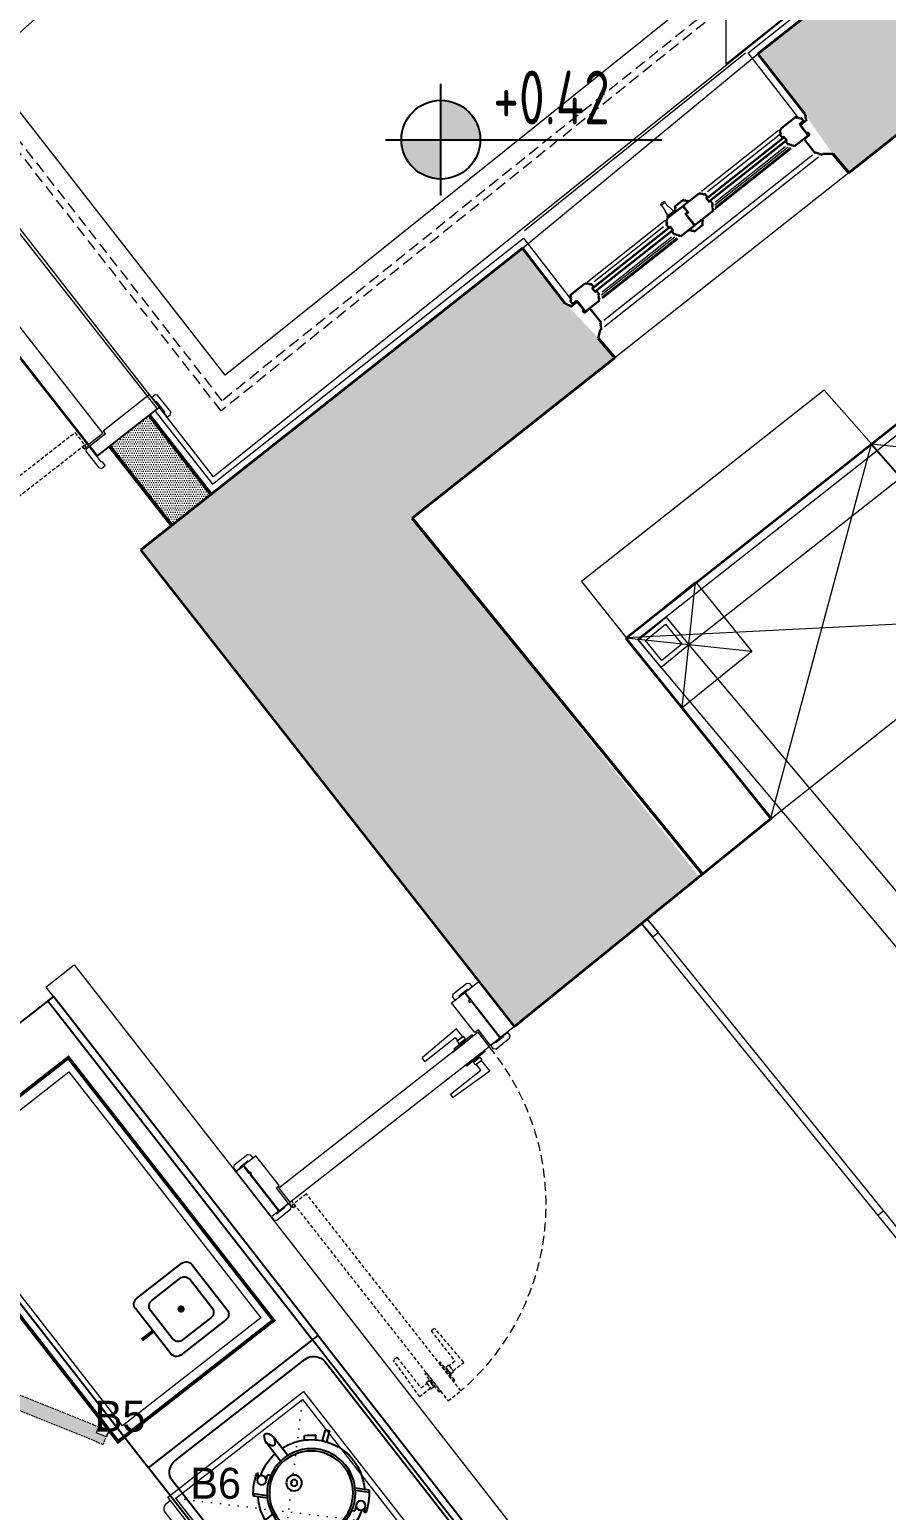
# Model space of a CAD drawing. Header units: millimetres. Extents: x 8884 to 18446, y 10737 to 16556.
# Drawn here: x 11541.7 to 11780.7, y 14152.3 to 14565.5 of the extents above; entities that cross this region are included whole.
import ezdxf

# ---------------------------------------------------------------- set-up
doc = ezdxf.new("R2010")
doc.units = ezdxf.units.MM
doc.set_wipeout_variables(frame=1)
for name, pattern in [('01-2BASEMENT$0$HIDDEN', [0.375, 0.25, -0.125]), ('ACAD_ISO07W100', [3, 0, -3]), ('DASHED', [0.75, 0.5, -0.25]), ('DUZ', [0]), ('HIDDEN', [0.375, 0.25, -0.125]), ('HIDDEN2', [4.7625, 3.175, -1.5875])]:
    doc.linetypes.add(name, pattern=pattern)
for name, color, linetype, lineweight in [('CEILING (3RDF)', 172, 'Continuous', 13), ('DOOR-INT (3RDF)', 157, 'Continuous', 15), ('GLASS (3RDF)', 140, 'Continuous', 9), ('LED LİGHTİNG', 40, 'HIDDEN2', 20), ('LW09 (3RDF)', 9, 'Continuous', 9), ('MARBLE (3RDF)', 67, 'Continuous', 13), ('METAL PROFILE (3RDF)', 251, 'Continuous', 18), ('ozgun_duvar', 251, 'DUZ', 9), ('PLASTER (3RDF)', 251, 'Continuous', 13), ('Sel_Tezgah', 7, 'Continuous', 9), ('STAINLESS (3RDF)', 109, 'Continuous', 15), ('t_grns_000', 221, 'Continuous', 0), ('Tezgah', 7, 'Continuous', 9), ('TRS-ACK-PNC-AHS', 57, 'Continuous', 30), ('TRS-DVR-EKLNN', 1, 'Continuous', 50), ('TRS-DVR-OZGN', 192, 'Continuous', 40), ('TRS-GRN-0.00', 221, 'Continuous', 0), ('TRS-GRN-0.09', 197, 'Continuous', 9), ('TRS-ZMN-KPL-SER', 251, 'Continuous', 9), ('WALL (3RDF)', 255, 'Continuous', 35), ('yeni_duvar', 35, 'DUZ', 9)]:
    doc.layers.add(name, color=color, linetype=linetype, lineweight=lineweight)
for name, color, linetype in [('S2000-002 Çizgi', 7, 'Continuous'), ('wipeout', 8, 'Continuous'), ('yazi_kot', 34, 'Continuous')]:
    doc.layers.add(name, color=color, linetype=linetype)
doc.styles.add('TAKSİM', font='GOTHIC.TTF', dxfattribs={"height": 20})
doc.styles.add('yazi_kck_100', font='isocpeur.ttf', dxfattribs={"width": 0.7, "height": 30})

# ---------------------------------------------------------------- blocks, each defined once
blk = doc.blocks.new('kol_gor')
at = {"layer": 't_grns_000', "ltscale": 10}
for points in [[(-1.3, 0.5), (-1.3, 0), (1.3, 0), (1.3, 0.2)], [(-1, 0), (-0.84, -1.22)], [(1, 0), (0.84, -1.22)], [(-0.84, -1.22), (-0.74, -1.22)], [(-0.65, -1.83), (-0.58, -2.75)], [(0.65, -1.83), (0.58, -2.75)], [(0.84, -1.22), (0.74, -1.22)]]:
    blk.add_lwpolyline(points, dxfattribs=at)
blk.add_lwpolyline([(-0.75, -2.96), (-0.75, -3.21, 0.192829), (0.75, -3.21), (0.75, -2.96)], format="xyb", dxfattribs=at)
for centre, radius, start, end in [((-0.54, -1.3), 0.209, 158.9747, 217.8796), ((-1.02, -2.56), 0.488, 304.1724, 336.8729), ((0, -13.55), 10.61, 85.9482, 94.0518), ((-0.51, -1.5), 0.209, 158.9747, 217.8796), ((-0.48, -1.7), 0.209, 158.9747, 217.8796), ((1.02, -2.56), 0.488, 203.1271, 235.8276), ((0.48, -1.7), 0.209, 322.1204, 21.0253), ((0.51, -1.5), 0.209, 322.1204, 21.0253), ((0.54, -1.3), 0.209, 322.1204, 21.0253)]:
    blk.add_arc(centre, radius, start, end, dxfattribs=at)
blk = doc.blocks.new('dograma')
at = {"layer": 'TRS-ACK-PNC-AHS', "ltscale": 10}
for points in [[(0.6, 5.54), (-2.9, 5.54), (-2.9, 0.54)], [(0.6, 5.54), (0.6, 7.04)]]:
    blk.add_lwpolyline(points, dxfattribs=at)
for points in [[(2.6, 1.04), (2.6, 6.04), (2.3, 6.04, 0.275683), (1.5, 6.74), (1.5, 7.04), (0.6, 7.04)], [(2.6, 1.04, -0.317494), (1.6, -0.16), (1.6, -0.46), (0.6, -0.46), (0.6, 0), (-0.6, 0), (-0.6, -0.46), (-1.6, -0.46), (-1.6, -0.16, -0.37423), (-2.1, 0.19, -0.37423), (-2.6, 0.54), (-2.9, 0.54)]]:
    blk.add_lwpolyline(points, format="xyb", dxfattribs=at)
blk = doc.blocks.new('dograma1')
at = {"layer": 'TRS-ACK-PNC-AHS', "ltscale": 10}
blk.add_lwpolyline([(2.6, -1.04, 0.317494), (1.6, 0.16), (1.6, 0.46), (0.6, 0.46), (0.6, 0), (-0.6, 0), (-0.6, 0.46), (-1.6, 0.46), (-1.6, 0.16, 0.37423), (-2.1, -0.19, 0.37423), (-2.6, -0.54), (-2.9, -0.54)], format="xyb", dxfattribs=at)
for points in [[(-2.9, -7.14), (-2.9, -0.54)], [(2.6, -1.04), (2.6, -6.34)], [(-2.9, -7.14), (0.58, -7.14), (0.58, -6.34), (2.6, -6.34)]]:
    blk.add_lwpolyline(points, dxfattribs=at)
blk = doc.blocks.new('dograma2')
at = {"layer": 'TRS-ACK-PNC-AHS', "ltscale": 10}
for points in [[(-2.9, 5.54), (0.68, 5.54), (0.68, 6.34), (2.6, 6.34)], [(-2.9, 5.54), (-2.9, 0.54)], [(2.6, 1.04), (2.6, 6.34)]]:
    blk.add_lwpolyline(points, dxfattribs=at)
blk.add_lwpolyline([(2.6, 1.04, -0.317494), (1.6, -0.16), (1.6, -0.46), (0.6, -0.46), (0.6, 0), (-0.6, 0), (-0.6, -0.46), (-1.6, -0.46), (-1.6, -0.16, -0.37423), (-2.1, 0.19, -0.37423), (-2.6, 0.54), (-2.9, 0.54)], format="xyb", dxfattribs=at)
blk = doc.blocks.new('bini')
at = {"layer": 'TRS-ACK-PNC-AHS', "ltscale": 10}
blk.add_lwpolyline([(-1.2, -2.3), (-0.9, -2.3), (-0.9, -2, 0.322381), (-0.3, -1.5), (0, -1.5), (0, 1.5), (-0.3, 1.5, 0.322381), (-0.9, 2), (-0.9, 2.3), (-1.2, 2.3)], format="xyb", dxfattribs=at)
blk = doc.blocks.new('kot_pln_100_1')
at = {"layer": 'yazi_kot'}
h = blk.add_hatch(color=256, dxfattribs=at)
h.paths.add_polyline_path([(2536.57, 63728.31), (2558.57, 63728.31, 0.414214), (2536.57, 63750.31)])
h.paths.add_polyline_path([(2536.57, 63728.31), (2514.57, 63728.31, 0.414214), (2536.57, 63706.31)])
for p, q in [((2536.57, 63697.15), (2536.57, 63759.48)), ((2505.6, 63728.31), (2659.95, 63728.31))]:
    blk.add_line(p, q, dxfattribs=at)
blk.add_circle((2536.57, 63728.31), 22, dxfattribs=at)
at = {"layer": 'yazi_kot', "style": 'yazi_kck_100', "width": 0.7}
for tag, p in [('±0.00', (2565.83, 63736.84)), ('KABAKOT', (2567.03, 63693.63))]:
    blk.add_attdef(tag, p, '', height=30, dxfattribs=at)
blk = doc.blocks.new('fghfdh')
at = {"layer": 'DOOR-INT (3RDF)'}
for p, q in [((17048.34, 1100.27, 0), (17044.39, 1097.2, 0)), ((17098.71, 1035.53, 0), (17048.34, 1100.27, 0)), ((17094.77, 1032.46, 0), (17098.71, 1035.53, 0)), ((17098.88, 1036.44, 0), (17098.34, 1036.01, 0)), ((17099.41, 1035.76, 0), (17098.86, 1035.34, 0))]:
    blk.add_line(p, q, dxfattribs=at)
at = {"layer": 'DOOR-INT (3RDF)', "lineweight": 0, "ltscale": 4}
for p, q in [((17055.95, 1093.62, 0), (17054.39, 1095.62, 0)), ((17055.95, 1093.62, 0), (17054.39, 1095.62, 0)), ((17054.56, 1095.39, 0), (17057.94, 1098.02, 0)), ((17054.56, 1095.39, 0), (17057.94, 1098.02, 0)), ((17057.94, 1098.02, 0), (17066.15, 1086.57, 0)), ((17057.94, 1098.02, 0), (17066.15, 1086.57, 0)), ((17057.94, 1098.02, 0), (17066.15, 1086.57, 0)), ((17057.94, 1098.02, 0), (17066.15, 1086.57, 0)), ((17047.59, 1089.96, 0), (17040.66, 1084.57, 0)), ((17047.59, 1089.96, 0), (17040.66, 1084.57, 0)), ((17048.97, 1088.18, 0), (17047.41, 1090.18, 0)), ((17048.97, 1088.18, 0), (17047.41, 1090.18, 0)), ((17040.66, 1084.57, 0), (17049.76, 1073.8, 0)), ((17040.66, 1084.57, 0), (17049.76, 1073.8, 0)), ((17065.04, 1085.7, 0), (17066.15, 1086.57, 0)), ((17065.04, 1085.7, 0), (17066.15, 1086.57, 0)), ((17050.87, 1074.66, 0), (17049.76, 1073.8, 0)), ((17050.87, 1074.66, 0), (17049.76, 1073.8, 0))]:
    blk.add_line(p, q, dxfattribs=at)
at = {"layer": 'DOOR-INT (3RDF)', "linetype": '01-2BASEMENT$0$HIDDEN', "lineweight": 0, "ltscale": 4}
for p, q in [((17152.56, 1091.71, 0), (17141.8, 1082.61, 0)), ((17152.56, 1091.71, 0), (17141.8, 1082.62, 0)), ((17155.19, 1088.33, 0), (17152.56, 1091.71, 0)), ((17155.19, 1088.33, 0), (17152.56, 1091.71, 0)), ((17153.42, 1086.95, 0), (17155.42, 1088.51, 0)), ((17153.42, 1086.95, 0), (17155.42, 1088.51, 0)), ((17142.66, 1081.5, 0), (17141.8, 1082.62, 0)), ((17142.66, 1081.5, 0), (17141.8, 1082.61, 0)), ((17158.54, 1080.37, 0), (17160.54, 1081.93, 0)), ((17158.54, 1080.37, 0), (17160.54, 1081.93, 0)), ((17160.31, 1081.76, 0), (17162.94, 1078.38, 0)), ((17160.31, 1081.76, 0), (17162.94, 1078.38, 0)), ((17162.94, 1078.38, 0), (17151.49, 1070.17, 0)), ((17162.94, 1078.38, 0), (17151.49, 1070.17, 0)), ((17162.94, 1078.38, 0), (17151.49, 1070.17, 0)), ((17162.94, 1078.38, 0), (17151.49, 1070.17, 0)), ((17150.62, 1071.28, 0), (17151.49, 1070.17, 0)), ((17150.62, 1071.28, 0), (17151.49, 1070.17, 0))]:
    blk.add_line(p, q, dxfattribs=at)
at = {"layer": 'DOOR-INT (3RDF)', "ltscale": 0.01}
blk.add_line((17094.68, 1031.76, 0), (17094.37, 1032.15, 0), dxfattribs=at)
at = {"layer": 'DOOR-INT (3RDF)', "extrusion": (-7.08835e-09, -5.53364e-09, 1), "elevation": 0}
for points in [[(17028.41, 1089.86), (17031.18, 1086.31), (17044.32, 1096.47), (17043.7, 1097.26), (17048.04, 1100.64), (17045.89, 1103.4)], [(17044.68, 1106.89), (17045.38, 1106.8), (17049.07, 1102.07), (17048.98, 1101.37), (17048.04, 1100.64), (17047.12, 1101.82), (17047.23, 1102.09), (17044.95, 1105.02), (17044.66, 1104.98), (17043.74, 1106.16)], [(17048.34, 1100.27), (17044.39, 1097.2), (17094.77, 1032.46), (17098.71, 1035.53)], [(17025.33, 1091.97), (17025.24, 1091.27), (17028.89, 1086.5), (17029.59, 1086.41), (17030.53, 1087.14), (17029.61, 1088.33), (17029.33, 1088.29), (17027.07, 1091.24), (17027.18, 1091.5), (17026.27, 1092.69)], [(17083.8, 1018.92), (17081.03, 1022.47), (17094.07, 1032.55), (17094.68, 1031.76), (17099.02, 1035.14), (17101.17, 1032.37)], [(17104.26, 1030.34), (17104.35, 1031.05), (17100.66, 1035.78), (17099.96, 1035.87), (17099.02, 1035.14), (17099.94, 1033.95), (17100.23, 1033.99), (17102.51, 1031.06), (17102.4, 1030.8), (17103.32, 1029.61)], [(17084.99, 1015.42), (17084.29, 1015.51), (17080.63, 1020.26), (17080.72, 1020.97), (17081.66, 1021.69), (17082.58, 1020.5), (17082.47, 1020.24), (17084.73, 1017.29), (17085.02, 1017.33), (17085.93, 1016.14)]]:
    blk.add_lwpolyline(points, close=True, dxfattribs=at)
at = {"layer": 'DOOR-INT (3RDF)', "lineweight": 0, "ltscale": 4, "extrusion": (-7.08835e-09, -5.53364e-09, 1), "elevation": 0}
for points in [[(17051.41, 1096.33), (17051.81, 1096.64), (17056.31, 1090.86), (17055.91, 1090.55)], [(17051.41, 1096.33), (17051.81, 1096.64), (17056.31, 1090.86), (17055.91, 1090.55)], [(17047.45, 1093.25), (17047.05, 1092.94), (17051.55, 1087.16), (17051.95, 1087.47)], [(17047.45, 1093.25), (17047.05, 1092.94), (17051.55, 1087.16), (17051.95, 1087.47)], [(17053.45, 1094.53), (17053.67, 1094.7), (17054.89, 1093.15), (17054.66, 1092.97)], [(17053.45, 1094.53), (17053.67, 1094.7), (17054.89, 1093.15), (17054.66, 1092.97)], [(17048.7, 1090.83), (17048.48, 1090.65), (17049.69, 1089.1), (17049.91, 1089.27)], [(17048.7, 1090.83), (17048.48, 1090.65), (17049.69, 1089.1), (17049.91, 1089.27)]]:
    blk.add_lwpolyline(points, close=True, dxfattribs=at)
for points in [[(17055.95, 1093.62), (17055.06, 1092.92), (17053.5, 1094.92), (17054.39, 1095.62)], [(17055.95, 1093.62), (17055.06, 1092.92), (17053.5, 1094.92), (17054.39, 1095.62)], [(17065.04, 1085.7), (17057.6, 1095.26), (17055.77, 1093.84), (17054.56, 1095.39)], [(17065.04, 1085.7), (17057.6, 1095.26), (17055.77, 1093.84), (17054.56, 1095.39)], [(17050.87, 1074.66), (17043.43, 1084.22), (17048.8, 1088.41), (17047.59, 1089.96)], [(17050.87, 1074.66), (17043.43, 1084.22), (17048.8, 1088.41), (17047.59, 1089.96)], [(17048.97, 1088.18), (17049.86, 1088.88), (17048.3, 1090.88), (17047.41, 1090.18)], [(17048.97, 1088.18), (17049.86, 1088.88), (17048.3, 1090.88), (17047.41, 1090.18)]]:
    blk.add_lwpolyline(points, dxfattribs=at)
at = {"layer": 'DOOR-INT (3RDF)', "linetype": '01-2BASEMENT$0$HIDDEN', "lineweight": 0, "ltscale": 4, "extrusion": (-7.08835e-09, -5.53364e-09, 1), "elevation": 0}
for points in [[(17099.16, 1036.57), (17164.25, 1087.26), (17161.49, 1090.81), (17096.39, 1040.12)], [(17099.16, 1036.57), (17164.25, 1087.26), (17161.49, 1090.81), (17096.39, 1040.12)], [(17158.48, 1088.47), (17158.17, 1088.87), (17152.39, 1084.37), (17152.7, 1083.97)], [(17158.48, 1088.47), (17158.17, 1088.87), (17152.39, 1084.37), (17152.7, 1083.97)], [(17156.06, 1087.22), (17155.89, 1087.45), (17154.33, 1086.23), (17154.5, 1086.01)], [(17156.06, 1087.22), (17155.89, 1087.44), (17154.33, 1086.23), (17154.5, 1086.01)], [(17161.25, 1084.91), (17161.56, 1084.51), (17155.78, 1080.01), (17155.47, 1080.41)], [(17161.25, 1084.91), (17161.56, 1084.51), (17155.78, 1080.01), (17155.47, 1080.41)], [(17159.45, 1082.87), (17159.62, 1082.65), (17158.07, 1081.44), (17157.89, 1081.66)], [(17159.45, 1082.87), (17159.62, 1082.65), (17158.07, 1081.44), (17157.89, 1081.66)]]:
    blk.add_lwpolyline(points, close=True, dxfattribs=at)
for points in [[(17142.66, 1081.5), (17152.22, 1088.95), (17153.64, 1087.12), (17155.19, 1088.33)], [(17142.66, 1081.5), (17152.22, 1088.94), (17153.64, 1087.12), (17155.19, 1088.33)], [(17153.42, 1086.95), (17154.11, 1086.06), (17156.11, 1087.62), (17155.42, 1088.51)], [(17153.42, 1086.95), (17154.11, 1086.06), (17156.11, 1087.62), (17155.42, 1088.51)], [(17158.54, 1080.37), (17157.84, 1081.26), (17159.84, 1082.82), (17160.54, 1081.93)], [(17158.54, 1080.37), (17157.84, 1081.26), (17159.84, 1082.82), (17160.54, 1081.93)], [(17150.62, 1071.28), (17160.18, 1078.72), (17158.76, 1080.55), (17160.31, 1081.76)], [(17150.62, 1071.28), (17160.18, 1078.72), (17158.76, 1080.55), (17160.31, 1081.76)]]:
    blk.add_lwpolyline(points, dxfattribs=at)
at = {"layer": 'DOOR-INT (3RDF)'}
for radius in [0.47, 0.38]:
    blk.add_circle((17099.68, 1036.51, 0), radius, dxfattribs=at)
at = {"layer": 'DOOR-INT (3RDF)', "linetype": 'HIDDEN', "ltscale": 10}
blk.add_arc((17097.16, 1002.88, 0), 108.94, 53.809, 116.6261, dxfattribs=at)
blk = doc.blocks.new('DFGFDH')
for p, q in [((17368.98, 1034.97, 0), (17372.99, 1037.95, 0)), ((17372.99, 1037.95, 0), (17373.69, 1037.85, 0)), ((17373.2, 1036, 0), (17374.4, 1036.9, 0)), ((17373.69, 1037.85, 0), (17374.4, 1036.9, 0)), ((17374.4, 1036.9, 0), (17374, 1036.6, 0)), ((17374.4, 1036.9, 0), (17374.4, 1036.9, 0)), ((17368.98, 1034.97, 0), (17368.88, 1034.27, 0)), ((17369.59, 1033.31, 0), (17368.88, 1034.27, 0)), ((17369.59, 1033.31, 0), (17370.79, 1034.21, 0)), ((17370.76, 1034.5, 0), (17372.93, 1036.12, 0)), ((17370.79, 1034.21, 0), (17370.76, 1034.5, 0)), ((17373.2, 1036, 0), (17372.93, 1036.12, 0)), ((17319.42, 982.23, 0), (17375.74, 1024.2, 0)), ((17375.74, 1024.2, 0), (17378.72, 1020.19, 0)), ((17382.73, 1023.17), (17383.94, 1024.07)), ((17382.73, 1023.17), (17383.94, 1024.07)), ((17383.94, 1024.07), (17383.53, 1023.77)), ((17383.94, 1024.07), (17383.94, 1024.07)), ((17384.65, 1023.12), (17383.94, 1024.07)), ((17378.72, 1020.19, 0), (17322.4, 978.22, 0)), ((17379.33, 1019.78, 0), (17378.92, 1020.33, 0)), ((17379.12, 1020.49), (17380.33, 1021.38)), ((17379.12, 1020.49), (17379.83, 1019.53)), ((17380.33, 1021.38), (17380.59, 1021.27)), ((17380.53, 1019.43), (17384.54, 1022.42)), ((17380.59, 1021.27), (17382.77, 1022.89)), ((17382.73, 1023.17), (17382.77, 1022.89)), ((17384.54, 1022.42), (17384.65, 1023.12)), ((17378.64, 1019.27, 0), (17378.23, 1019.82, 0)), ((17380.53, 1019.43), (17379.83, 1019.53)), ((17311.04, 991.8, 0), (17307.03, 988.81, 0)), ((17311.04, 991.8, 0), (17311.74, 991.69, 0)), ((17312.45, 990.74, 0), (17311.74, 991.69, 0)), ((17307.03, 988.81, 0), (17306.93, 988.11, 0)), ((17306.93, 988.11, 0), (17307.64, 987.16, 0)), ((17308.84, 988.05, 0), (17307.64, 987.16, 0)), ((17307.64, 987.16, 0), (17308.04, 987.45, 0)), ((17307.64, 987.16, 0), (17307.64, 987.16, 0)), ((17310.99, 989.96, 0), (17308.81, 988.34, 0)), ((17308.84, 988.05, 0), (17308.81, 988.34, 0)), ((17311.25, 989.84, 0), (17310.99, 989.96, 0)), ((17312.45, 990.74, 0), (17311.25, 989.84, 0)), ((17322.4, 978.22, 0), (17319.42, 982.23, 0)), ((17318.39, 975.24, 0), (17317.19, 974.34, 0)), ((17317.19, 974.34, 0), (17317.59, 974.64, 0)), ((17318.39, 975.24, 0), (17318.66, 975.12, 0)), ((17322.61, 976.27, 0), (17318.6, 973.28, 0)), ((17320.83, 976.74, 0), (17318.66, 975.12, 0)), ((17322, 977.92, 0), (17320.8, 977.03, 0)), ((17320.8, 977.03, 0), (17320.83, 976.74, 0)), ((17322, 977.92, 0), (17322.71, 976.97, 0)), ((17322.61, 976.27, 0), (17322.71, 976.97, 0)), ((17317.19, 974.34, 0), (17317.19, 974.34, 0)), ((17317.9, 973.39, 0), (17317.19, 974.34, 0)), ((17318.6, 973.28, 0), (17317.9, 973.39, 0))]:
    blk.add_line(p, q)
at = {"ltscale": 0.01}
blk.add_line((17375.84, 1024.9, 0), (17375.44, 1024.6, 0), dxfattribs=at)
at = {"color": 252}
for p, q in [((17320.04, 988.31, 0), (17330.36, 995.37, 0)), ((17331.1, 994.37, 0), (17330.36, 995.37, 0)), ((17331.1, 994.37, 0), (17322.48, 987.95, 0)), ((17321.71, 986.06, 0), (17320.04, 988.31, 0)), ((17320.55, 983.64, 0), (17325.76, 987.52, 0)), ((17326.67, 987.64, 0), (17321.46, 983.75, 0)), ((17323.31, 987.26, 0), (17321.51, 985.91, 0)), ((17323.11, 987.11, 0), (17321.71, 986.06, 0)), ((17322.48, 987.95, 0), (17323.11, 987.11, 0)), ((17325.76, 987.52, 0), (17326.03, 987.16, 0)), ((17320.82, 983.28, 0), (17320.55, 983.64, 0)), ((17329.02, 983.15, 0), (17323.81, 979.27, 0)), ((17329, 976.28, 0), (17338.72, 984.15, 0)), ((17329.29, 982.79, 0), (17329.02, 983.15, 0)), ((17337.98, 985.15, 0), (17329.35, 978.73, 0)), ((17338.72, 984.15, 0), (17337.98, 985.15, 0)), ((17323.81, 979.27, 0), (17324.08, 978.91, 0)), ((17324.08, 978.91, 0), (17329.29, 982.79, 0)), ((17328.33, 980.52, 0), (17326.53, 979.18, 0)), ((17328.13, 980.37, 0), (17326.73, 979.32, 0)), ((17326.73, 979.32, 0), (17329, 976.28, 0)), ((17329.35, 978.73, 0), (17328.13, 980.37, 0))]:
    blk.add_line(p, q, dxfattribs=at)
at = {"color": 252, "linetype": '01-2BASEMENT$0$HIDDEN', "lineweight": 0, "ltscale": 4}
for p, q in [((17412.45, 980.18, 0), (17413.45, 980.93, 0)), ((17412.45, 980.18, 0), (17413.45, 980.93, 0)), ((17421.32, 971.2, 0), (17413.45, 980.93, 0)), ((17421.32, 971.2, 0), (17413.45, 980.93, 0)), ((17421.32, 971.2, 0), (17413.45, 980.93, 0)), ((17421.32, 971.2, 0), (17413.45, 980.93, 0)), ((17402.83, 973.01, 0), (17401.83, 972.26, 0)), ((17402.83, 973.01, 0), (17401.83, 972.26, 0)), ((17408.89, 961.94, 0), (17401.83, 972.26, 0)), ((17408.89, 961.94, 0), (17401.83, 972.26, 0)), ((17417.08, 970.53, 0), (17418.43, 968.73, 0)), ((17417.08, 970.53, 0), (17418.43, 968.73, 0)), ((17418.28, 968.93, 0), (17421.32, 971.2, 0)), ((17418.28, 968.93, 0), (17421.32, 971.2, 0)), ((17411.94, 964.21, 0), (17408.89, 961.94, 0)), ((17411.94, 964.21, 0), (17408.89, 961.94, 0)), ((17410.75, 965.81, 0), (17412.09, 964.01, 0)), ((17410.75, 965.81, 0), (17412.09, 964.01, 0))]:
    blk.add_line(p, q, dxfattribs=at)
at = {"elevation": 0}
for points in [[(17368.79, 1032.72), (17368.79, 1032.72), (17372.4, 1035.4), (17373.89, 1033.4), (17373.49, 1033.1), (17373.79, 1032.7), (17374.19, 1033), (17381.93, 1022.58), (17379.12, 1020.49), (17375.84, 1024.9), (17375.04, 1024.3), (17368.79, 1032.72)], [(17380.33, 1021.38), (17379.12, 1020.49)], [(17313.44, 991.48), (17309.83, 988.79), (17311.33, 986.78), (17311.73, 987.08), (17312.03, 986.68), (17311.63, 986.38), (17319.38, 975.97), (17322, 977.92), (17318.72, 982.34), (17319.7, 983.07), (17313.44, 991.48)], [(17320.8, 977.03), (17322, 977.92)]]:
    blk.add_lwpolyline(points, dxfattribs=at)
at = {"color": 252, "linetype": '01-2BASEMENT$0$HIDDEN', "lineweight": 0, "ltscale": 4, "elevation": 0}
for points in [[(17378.87, 1019.07), (17420.35, 963.3), (17416.74, 960.61), (17375.27, 1016.38)], [(17378.87, 1019.07), (17420.35, 963.3), (17416.74, 960.61), (17375.27, 1016.38)], [(17418.33, 966.01), (17418.69, 966.28), (17414.81, 971.49), (17414.45, 971.22)], [(17418.33, 966.01), (17418.69, 966.28), (17414.81, 971.49), (17414.45, 971.22)], [(17414.72, 963.32), (17414.36, 963.05), (17410.48, 968.27), (17410.84, 968.53)], [(17414.72, 963.32), (17414.36, 963.05), (17410.48, 968.26), (17410.84, 968.53)], [(17417.27, 968.18), (17417.47, 968.33), (17416.43, 969.74), (17416.23, 969.59)], [(17417.27, 968.18), (17417.47, 968.33), (17416.43, 969.74), (17416.23, 969.59)], [(17412.94, 964.96), (17412.74, 964.81), (17411.7, 966.21), (17411.9, 966.36)], [(17412.94, 964.96), (17412.74, 964.81), (17411.7, 966.21), (17411.9, 966.36)]]:
    blk.add_lwpolyline(points, close=True, dxfattribs=at)
at = {"color": 252, "elevation": 0}
for points in [[(17323.31, 987.26), (17323.91, 986.45), (17322.11, 985.11), (17321.51, 985.91)], [(17328.33, 980.52), (17327.73, 981.32), (17325.93, 979.98), (17326.53, 979.18)]]:
    blk.add_lwpolyline(points, dxfattribs=at)
for points in [[(17322.45, 985.06), (17322.31, 985.26), (17323.71, 986.3), (17323.86, 986.1)], [(17325.98, 980.33), (17326.13, 980.13), (17327.53, 981.17), (17327.38, 981.37)]]:
    blk.add_lwpolyline(points, close=True, dxfattribs=at)
at = {"color": 252, "linetype": '01-2BASEMENT$0$HIDDEN', "lineweight": 0, "ltscale": 4, "elevation": 0}
for points in [[(17412.45, 980.18), (17418.87, 971.56), (17417.23, 970.33), (17418.28, 968.93)], [(17412.45, 980.18), (17418.87, 971.56), (17417.23, 970.33), (17418.28, 968.93)], [(17402.83, 973.01), (17409.25, 964.39), (17410.9, 965.61), (17411.94, 964.21)], [(17402.83, 973.01), (17409.25, 964.39), (17410.9, 965.61), (17411.94, 964.21)], [(17417.08, 970.53), (17416.28, 969.94), (17417.62, 968.13), (17418.43, 968.73)], [(17417.08, 970.53), (17416.28, 969.94), (17417.62, 968.13), (17418.43, 968.73)], [(17410.75, 965.81), (17411.55, 966.41), (17412.89, 964.61), (17412.09, 964.01)], [(17410.75, 965.81), (17411.55, 966.41), (17412.89, 964.61), (17412.09, 964.01)]]:
    blk.add_lwpolyline(points, dxfattribs=at)
for radius in [0.47, 0.38]:
    blk.add_circle((17379.39, 1018.99, 0), radius)
at = {"color": 252, "linetype": 'HIDDEN', "ltscale": 10}
blk.add_arc((17378.69, 1017.79, 0), 68.69, 215.1035, 303.6446, dxfattribs=at)
blk = doc.blocks.new('Şişe soğutucu')
at = {"layer": 'Sel_Tezgah'}
h = blk.add_hatch(color=5, dxfattribs=at)
h.dxf.hatch_style = 1
h.set_gradient(color1=(0, 0, 255), one_color=1, tint=1, name='HEMISPHERICAL')
h.paths.add_polyline_path([(6.47, -1.71), (5.6, -3.23), (3.06, -1.77), (1.94, -3.72), (40.91, -26.22), (42.91, -22.75)])
h = blk.add_hatch(color=5, dxfattribs=at)
h.dxf.hatch_style = 1
h.set_gradient(color1=(0, 0, 255), one_color=1, tint=1, name='CURVED')
h.paths.add_polyline_path([(90.43, -3.72), (88.43, -0.25), (49.46, -22.75), (51.46, -26.22)])
at = {"layer": 'Sel_Tezgah', "linetype": 'DASHED'}
for p, q in [((43.42, -28.16), (41.69, -27.16)), ((43.48, -28.05), (41.75, -27.05)), ((43.55, -27.94), (41.82, -26.94)), ((43.61, -27.82), (41.88, -26.82)), ((48.76, -27.82), (50.49, -26.82)), ((48.82, -27.94), (50.55, -26.94)), ((48.89, -28.05), (50.62, -27.05)), ((48.95, -28.16), (50.68, -27.16))]:
    blk.add_line(p, q, dxfattribs=at)
at = {"layer": 'Sel_Tezgah', "linetype": 'DASHED', "lineweight": 9, "const_width": 1}
blk.add_lwpolyline([(93, 0), (0, 0), (0, 55), (93, 55)], close=True, dxfattribs=at)
at = {"layer": 'Sel_Tezgah', "color": 5}
blk.add_lwpolyline([(2.75, 52.68), (2.75, 3.68), (89.75, 3.68), (89.75, 52.68)], close=True, dxfattribs=at)
at = {"layer": 'Sel_Tezgah'}
blk.add_lwpolyline([(6.6, -1.5), (4, 0), (3, -1.73), (5.6, -3.23)], close=True, dxfattribs=at)
at = {"layer": 'Sel_Tezgah', "linetype": 'DASHED'}
for points in [[(40.91, -26.22), (1.94, -3.72), (3.94, -0.25), (42.91, -22.75)], [(51.46, -26.22), (90.43, -3.72), (88.43, -0.25), (49.46, -22.75)], [(40.91, -26.22), (43.51, -27.72), (45.01, -25.12), (42.41, -23.62)], [(51.46, -26.22), (48.86, -27.72), (47.36, -25.12), (49.96, -23.62)], [(43.16, -28.61), (41.43, -27.61), (41.94, -26.72), (43.68, -27.72)], [(49.21, -28.61), (50.94, -27.61), (50.43, -26.72), (48.69, -27.72)]]:
    blk.add_lwpolyline(points, close=True, dxfattribs=at)
blk = doc.blocks.new('Set-Aaltı-Bul-Mak')
at = {"layer": 'Tezgah', "linetype": 'ACAD_ISO07W100'}
for p, q in [((2, 58), (58, 2)), ((2, 2), (58, 58))]:
    blk.add_line(p, q, dxfattribs=at)
at = {"layer": 'Tezgah'}
for points in [[(0, 58.44), (-1.39, 58.44, 0.414214), (-1.99, 57.84), (-1.99, 56.12, 0.414214), (-1.39, 55.52), (0, 55.52)], [(0, 54.77), (-1.39, 54.77, 0.414214), (-1.99, 54.17), (-1.99, 52.45, 0.414214), (-1.39, 51.85), (0, 51.85)], [(0, 1.45), (-2, 1.45, -0.414214), (-4, 3.45), (-4, 49.45, -0.414214), (-2, 51.45), (0, 51.45)], [(-4, 18.23), (-4.59, 18.23, -0.414214), (-6.59, 20.23), (-6.59, 32.67, -0.414214), (-4.59, 34.67), (-4, 34.67)]]:
    blk.add_lwpolyline(points, format="xyb", close=True, dxfattribs=at)
for points in [[(0, 0), (60, 0), (60, 60), (0, 60)], [(2, 2), (58, 2), (58, 58), (2, 58)], [(-4, 17.23), (-7.59, 17.23), (-7.59, 35.67), (-4, 35.67)]]:
    blk.add_lwpolyline(points, close=True, dxfattribs=at)
blk = doc.blocks.new('Buzmakinası')
at = {"layer": 'Sel_Tezgah', "xscale": 0.8, "yscale": 0.8}
blk.add_blockref('Set-Aaltı-Bul-Mak', (-48, 0), dxfattribs=at)
blk = doc.blocks.new('A$C0D0247C1')
at = {"layer": 'S2000-002 Çizgi'}
for points in [[(2, 0), (18, 0, 0.414214), (20, 2), (20, 18, 0.414214), (18, 20), (2, 20, 0.414214), (0, 18), (0, 2, 0.414214)], [(5, 3), (15, 3, 0.414214), (17, 5), (17, 15, 0.414214), (15, 17), (5, 17, 0.414214), (3, 15), (3, 5, 0.414214)]]:
    blk.add_lwpolyline(points, format="xyb", close=True, dxfattribs=at)
at = {"layer": 'S2000-002 Çizgi', "const_width": 1}
blk.add_lwpolyline([(9.53, 10.08, 1), (10.53, 10.08, 1)], format="xyb", close=True, dxfattribs=at)
blk.add_lwpolyline([(20, 10), (23.95, 10)], dxfattribs=at)
blk = doc.blocks.new('A$C2B7B2AEF')
at = {"layer": 'S2000-002 Çizgi'}
for p, q in [((7.9, 31.47), (5.08, 34.17)), ((8.46, 31.82), (5.61, 34.55)), ((23.37, 33.48), (25.12, 35.78)), ((24.38, 32.7), (26.14, 35)), ((26.08, 35.45), (25.57, 35.84)), ((1.55, 29.58), (1.18, 29.93)), ((2.47, 30.71), (1.55, 29.58)), ((4.41, 29.07), (3.39, 27.82)), ((25.71, 31.44), (26.74, 32.22)), ((27.63, 28.89), (28.66, 29.66)), ((4.03, 27.2), (3.39, 27.82)), ((27.09, 22.56), (33.71, 22.56)), ((27.09, 20), (33.71, 20)), ((25.27, 13.5), (26.29, 14.75)), ((25.64, 15.37), (26.29, 14.75)), ((27.21, 11.86), (28.13, 12.99)), ((28.13, 12.99), (28.49, 12.64)), ((12.92, 9.11), (12.92, 1.28)), ((16.76, 9.11), (16.76, 1.28)), ((21.22, 10.74), (24.06, 8.02)), ((21.77, 11.1), (24.59, 8.4)), ((14.2, 0), (15.48, 0))]:
    blk.add_line(p, q, dxfattribs=at)
for centre, radius in [((14.84, 21.28), 12.32), ((3.55, 30.01), 1.28), ((14.84, 21.28), 11.68), ((19.97, 19.22), 2.18), ((19.97, 19.22), 0.896), ((26.13, 12.56), 1.28)]:
    blk.add_circle(centre, radius, dxfattribs=at)
for centre, radius, start, end in [((14.84, 21.28), 16.16, 124.8183, 147.6606), ((14.84, 21.28), 14.88, 4.9348, 123.8208), ((25.38, 35.58), 0.32, 52.57, 142.57), ((25.89, 35.19), 0.32, 322.57, 52.57), ((14.84, 21.28), 14.88, 146.7276, 262.5863), ((14.84, 21.28), 16.16, 31.2104, 42.5747), ((32.34, 21.28), 0.64, 129.4184, 230.5816), ((34.23, 18.98), 3.62, 98.2247, 129.4184), ((34.23, 23.58), 3.62, 230.5816, 261.7753), ((33.19, 18.98), 3.62, 50.5816, 81.7753), ((33.19, 23.58), 3.62, 278.2247, 309.4184), ((35.08, 21.28), 0.64, 309.4184, 50.5816), ((14.84, 21.28), 14.88, 326.7276, 355.0652), ((14.84, 21.28), 16.16, 304.8183, 327.6606), ((14.84, 21.28), 14.88, 277.4137, 303.8208), ((14.2, 1.28), 1.28, 180, 270), ((15.48, 1.28), 1.28, 270, 0)]:
    blk.add_arc(centre, radius, start, end, dxfattribs=at)
blk = doc.blocks.new('A$C448C0BDD')
at = {"layer": 'S2000-002 Çizgi'}
for p, q in [((105.52, 42.76), (97.71, 43.87)), ((106.75, 38.95), (100.66, 33.94)), ((110.66, 37.29), (110.66, 29.4))]:
    blk.add_line(p, q, dxfattribs=at)
for points in [[(190, 0), (0, 0), (0, 60), (190, 60)], [(190, 58), (0, 58), (0, 60), (190, 60)]]:
    blk.add_lwpolyline(points, close=True, dxfattribs=at)
for points in [[(183, 3), (7, 3, -0.414214), (3, 7), (3, 53, -0.414214), (7, 57), (183, 57, -0.414214), (187, 53), (187, 7, -0.414214)], [(113.18, 10), (81.18, 10, -0.414214), (77.18, 14), (77.18, 46, -0.414214), (81.18, 50), (113.18, 50, -0.414214), (117.18, 46), (117.18, 14, -0.414214)]]:
    blk.add_lwpolyline(points, format="xyb", close=True, dxfattribs=at)
blk.add_circle((110.47, 42.26), 3.19, dxfattribs=at)

msp = doc.modelspace()

# ---------------------------------------------------------------- hatches: boundary and pattern name
at = {"layer": 'ozgun_duvar'}
h = msp.add_hatch(dxfattribs=at)
h.set_pattern_fill('DOTS', color=256, scale=0.4, style=0)
h.set_pattern_definition([(0, (19999.1183, 8091.67544), (0.3175, 0.635), [0, -0.635])])
h.paths.add_polyline_path([(11679.16, 14504.52), (11691.04, 14489.2), (11700.34, 14479.45), (11704.96, 14473.92), (11648.45, 14429.2), (11728.54, 14329.1), (11677.19, 14287.47), (11572.75, 14420.31)])
at = {"layer": 'yeni_duvar'}
h = msp.add_hatch(dxfattribs=at)
h.set_pattern_fill('DOTS', color=256, scale=0.4, style=0)
h.set_pattern_definition([(0, (-8194.755, 2485.2215), (0.3175, 0.635), [0, -0.635])])
h.paths.add_polyline_path([(11575.13, 14457.83), (11564.08, 14449.22), (11581.33, 14427.2), (11592.36, 14435.82)])

# ---------------------------------------------------------------- linework, layer by layer
for points in [[(11501.05, 14258.78), (11574.87, 14164.17), (11622.17, 14201.08), (11548.35, 14295.69)], [(11546.78, 14294.46), (11620.6, 14199.85), (11622.17, 14201.08), (11548.35, 14295.69)]]:
    msp.add_lwpolyline(points, close=True)
at = {"layer": 'CEILING (3RDF)'}
msp.add_lwpolyline([(11505.21, 14517.45), (11521.77, 14530.34), (11577.31, 14459.67), (11560.41, 14446.46), (11504.85, 14517.18)], dxfattribs=at)
at = {"layer": 'GLASS (3RDF)'}
msp.add_line((11779.92, 14235.83), (11778.37, 14234.57), dxfattribs=at)
for points in [[(11712.41, 14316.02), (11850.62, 14145.34)], [(11712.47, 14315.98), (11715.6, 14312.36), (11717.11, 14313.67), (11713.96, 14317.28)], [(11713.96, 14317.28), (11852.18, 14146.6)]]:
    msp.add_lwpolyline(points, dxfattribs=at)
at = {"layer": 'LW09 (3RDF)', "color": 137}
for p, q in [((11748.4, 14345.19), (11776.6, 14449.93)), ((11819.3, 14445.48), (11776.46, 14449.81)), ((11819.06, 14401.38), (11708.18, 14395.79))]:
    msp.add_line(p, q, dxfattribs=at)
at = {"layer": 'LW09 (3RDF)', "color": 145}
for p, q in [((11723.72, 14376.27), (11727.51, 14411.42)), ((11743.19, 14391.95), (11708.04, 14395.74))]:
    msp.add_line(p, q, dxfattribs=at)
at = {"layer": 'LW09 (3RDF)', "color": 137}
for points in [[(11776.6, 14449.93), (11800.13, 14468.55), (11819.3, 14445.48), (11797.31, 14426.25), (11776.46, 14449.81)], [(11748.6, 14345.38), (11819.06, 14401.38), (11776.6, 14449.93), (11763.35, 14464.91), (11695.68, 14411.52), (11748.4, 14345.19)]]:
    msp.add_lwpolyline(points, dxfattribs=at)
at = {"layer": 'LW09 (3RDF)', "color": 145}
msp.add_lwpolyline([(11708.04, 14395.74), (11727.51, 14411.42), (11743.19, 14391.95), (11723.72, 14376.27)], close=True, dxfattribs=at)
at = {"layer": 'METAL PROFILE (3RDF)'}
for points in [[(11843.76, 14499.68), (11711.32, 14395.31), (11969.36, 14088.35), (12160.39, 14237.39)], [(11849.95, 14491.82), (11725.62, 14393.84), (11970.81, 14102.17), (12154.24, 14245.27)]]:
    msp.add_lwpolyline(points, dxfattribs=at)
for points in [[(11711.54, 14395.19), (11719.25, 14401.56), (11725.62, 14393.84), (11717.9, 14387.48)], [(11713.49, 14395.01), (11719.06, 14399.6), (11723.66, 14394.03), (11718.09, 14389.43)]]:
    msp.add_lwpolyline(points, close=True, dxfattribs=at)
at = {"layer": 'PLASTER (3RDF)'}
msp.add_lwpolyline([(11576.71, 14459.06), (11592.69, 14438.64), (11679.48, 14507.37), (11692.62, 14490.43)], dxfattribs=at)
at = {"layer": 'STAINLESS (3RDF)'}
msp.add_lwpolyline([(11717.04, 14313.62), (11715.53, 14315.48)], dxfattribs=at)
at = {"layer": 'Tezgah'}
for p, q in [((11546.25, 14298.35, 32.96), (11554.15, 14304.51, 32.96)), ((11554.14, 14304.5), (11785.53, 14007.98)), ((11546.25, 14298.35), (11777.65, 14001.83))]:
    msp.add_line(p, q, dxfattribs=at)
msp.add_lwpolyline([(11663.19, 14296.89), (11667.08, 14299.94), (11676.99, 14287.3), (11673.07, 14284.24)], close=True, dxfattribs=at)
at = {"layer": 'Tezgah', "elevation": 0}
msp.add_lwpolyline([(11599.29, 14246.88), (11601.45, 14248.57), (11611.35, 14235.93), (11609.16, 14234.22)], close=True, dxfattribs=at)
at = {"layer": 'TRS-ACK-PNC-AHS', "ltscale": 10, "extrusion": (-0.358044, -0.293555, 0.886358)}
for points, elevation in [([(-3789.01, 16243.24), (-3788.97, 16245.84)], -8449.9), ([(-3789.01, 16243.24), (-3786.19, 16243.2)], -8449.9), ([(-3788.97, 16245.84), (-3789.54, 16245.85)], -8449.9), ([(-3785.28, 16243.18), (-3785.31, 16241.37)], -8449.9), ([(-3785.31, 16241.37), (-3780.34, 16241.3)], -8449.9), ([(-3778.84, 16242.97), (-3777.11, 16245.38)], -8449.93)]:
    msp.add_lwpolyline(points, dxfattribs=dict(at, elevation=elevation))
at = {"layer": 'TRS-ACK-PNC-AHS', "ltscale": 10, "extrusion": (-0.358044, -0.293555, 0.886358), "elevation": -8449.9}
msp.add_lwpolyline([(-3780.34, 16241.3), (-3780.33, 16241.64, 0.37423), (-3779.76, 16242.02, 0.37423), (-3779.19, 16242.41), (-3778.85, 16242.41), (-3778.84, 16242.97)], format="xyb", dxfattribs=at)
at = {"layer": 'TRS-ACK-PNC-AHS', "ltscale": 10, "extrusion": (-0.363454, -0.297836, 0.88272), "elevation": -8575.51}
for points in [[(-3795.05, 16083.62), (-3795.62, 16083.63)], [(-3795.01, 16086.22), (-3795.05, 16083.62)], [(-3795.01, 16086.22), (-3792.19, 16086.18)], [(-3791.28, 16086.17), (-3791.26, 16087.98)], [(-3791.26, 16087.98), (-3786.28, 16087.9)], [(-3784.84, 16086.18), (-3783.44, 16084.11)]]:
    msp.add_lwpolyline(points, dxfattribs=at)
msp.add_lwpolyline([(-3786.28, 16087.9), (-3786.29, 16087.56, -0.37423), (-3785.73, 16087.16, -0.37423), (-3785.17, 16086.75), (-3784.83, 16086.75), (-3784.84, 16086.18)], format="xyb", dxfattribs=at)
at = {"layer": 'TRS-ACK-PNC-AHS', "ltscale": 10, "extrusion": (-0.358044, -0.293555, 0.886358)}
for centre, radius, start, end in [((-3791, 16244.71, -8449.9), 1.85, 38.047, 82.9795), ((-3785.74, 16243.19, -8449.9), 0.452, 359.1237, 179.1237)]:
    msp.add_arc(centre, radius, start, end, dxfattribs=at)
at = {"layer": 'TRS-ACK-PNC-AHS', "ltscale": 10, "extrusion": (-0.363454, -0.297836, 0.88272)}
for centre, radius, start, end in [((-3797.04, 16084.82, -8575.51), 1.85, 275.2808, 320.2133), ((-3791.74, 16086.17, -8575.51), 0.452, 179.1366, 359.1366)]:
    msp.add_arc(centre, radius, start, end, dxfattribs=at)
at = {"layer": 'TRS-DVR-EKLNN'}
for p, q in [((11575.13, 14457.82), (11592.36, 14435.82)), ((11564.11, 14449.23, 0), (11581.38, 14427.14))]:
    msp.add_line(p, q, dxfattribs=at)
at = {"layer": 'TRS-DVR-OZGN', "ltscale": 10}
for p, q in [((11765.75, 14530.88, 31.96), (11770.21, 14525.56, 5.46)), ((11691.04, 14489.2, -12.41), (11679.16, 14504.52, -2.14)), ((11700.34, 14479.45, -11.88), (11704.96, 14473.92, -1.22))]:
    msp.add_line(p, q, dxfattribs=at)
at = {"layer": 'TRS-DVR-OZGN'}
for p, q in [((11704.96, 14473.92, 5.46), (11648.45, 14429.2, 18.83)), ((11729.43, 14329.83, -33.18), (11648.45, 14429.2, -33.18))]:
    msp.add_line(p, q, dxfattribs=at)
msp.add_lwpolyline([(11679.16, 14504.52), (11572.75, 14420.31)], dxfattribs=at)
at = {"layer": 'TRS-GRN-0.00', "ltscale": 10, "extrusion": (-0.36085, -0.295574, 0.884547)}
for p, q in [((11760.11, 14530.45, 29.57), (11701.91, 14484.39, -9.57)), ((11761.81, 14529.92, 30.08), (11702.04, 14482.62, -10.11))]:
    msp.add_line(p, q, dxfattribs=at)
at = {"layer": 'TRS-GRN-0.00', "ltscale": 10, "extrusion": (-0.358044, -0.293555, 0.886358), "elevation": -8449.91}
for points in [[(-3791.71, 16236.84), (-3792.19, 16205.91)], [(-3789.7, 16205.58), (-3789.22, 16236.86)], [(-3789.92, 16206.1), (-3789.46, 16236.35)], [(-3788.8, 16205.57), (-3788.32, 16236.85)], [(-3788.57, 16205.91), (-3788.1, 16236.33)], [(-3785.5, 16236.29), (-3785.98, 16205.25)], [(-3786.41, 16235.91), (-3786.86, 16206.45)], [(-3785.84, 16236.29), (-3786.3, 16206.05)]]:
    msp.add_lwpolyline(points, dxfattribs=at)
at = {"layer": 'TRS-GRN-0.00', "ltscale": 10, "extrusion": (-0.363454, -0.297836, 0.88272), "elevation": -8575.76}
for points in [[(-3797.52, 16092.59), (-3797.05, 16123.97)], [(-3794.56, 16123.88), (-3795.03, 16092.61)], [(-3794.79, 16123.37), (-3795.25, 16093.12)], [(-3793.65, 16123.87), (-3794.13, 16092.59)], [(-3793.43, 16123.53), (-3793.89, 16093.1)], [(-3792.19, 16093.47), (-3791.75, 16122.93)], [(-3791.63, 16093.07), (-3791.17, 16123.32)], [(-3791.29, 16093.06), (-3790.84, 16123.31)]]:
    msp.add_lwpolyline(points, dxfattribs=at)
at = {"layer": 'TRS-GRN-0.09', "ltscale": 10, "extrusion": (-0.358044, -0.293555, 0.886358), "elevation": -8449.91}
for points in [[(-3790.58, 16236.7), (-3791.03, 16207.25)], [(-3786.99, 16235.18), (-3787.42, 16207.19)]]:
    msp.add_lwpolyline(points, dxfattribs=at)
at = {"layer": 'TRS-GRN-0.09', "elevation": 5.46}
msp.add_lwpolyline([(11770.21, 14525.56), (11704.96, 14473.92)], dxfattribs=at)
at = {"layer": 'TRS-GRN-0.09', "ltscale": 10, "extrusion": (-0.363454, -0.297836, 0.88272), "elevation": -8575.76}
for points in [[(-3796.36, 16094.27), (-3795.94, 16122.26)], [(-3792.74, 16094.22), (-3792.32, 16122.2)]]:
    msp.add_lwpolyline(points, dxfattribs=at)
at = {"layer": 'WALL (3RDF)', "color": 1}
for p, q in [((11708.07, 14395.7, -30.06), (11888.49, 14538.48, 55.88)), ((11708.07, 14395.7), (11860.39, 14516.24, 42.49))]:
    msp.add_line(p, q, dxfattribs=at)
msp.add_lwpolyline([(11708.07, 14395.7), (11748.6, 14345.38), (11676.99, 14287.3), (11572.75, 14420.31)], dxfattribs=at)
at = {"layer": 'wipeout'}
msp.add_lwpolyline([(11575.13, 14457.82), (11592.36, 14435.82), (11679.14, 14504.55), (11691.04, 14489.2)], dxfattribs=at)

# ---------------------------------------------------------------- block references
at = {"rotation": 307.9636673436986}
msp.add_blockref('A$C448C0BDD', (11574.87, 14164.17), dxfattribs=at)
at = {"layer": 'DOOR-INT (3RDF)', "xscale": -1, "rotation": 75.9189061618669}
msp.add_blockref('fghfdh', (16722.63, 30782.71, 0), dxfattribs=at)
at = {"layer": 'DOOR-INT (3RDF)', "extrusion": (4.83361e-09, 4.79543e-09, 1), "xscale": -1.004860793851606, "yscale": 1.004860793851606, "zscale": 1.004860793851606, "rotation": 74.73659288188574}
msp.add_blockref('DFGFDH', (17200.62, 30815.58, 0), dxfattribs=at)
at = {"layer": 'S2000-002 Çizgi', "xscale": -1}
for name, p, rotation in [('A$C0D0247C1', (11598.04, 14206.71), 37.96964657098425), ('A$C2B7B2AEF', (11612.61, 14132.38), 307.9696465709841)]:
    msp.add_blockref(name, p, dxfattribs=dict(at, rotation=rotation))
at = {"layer": 'Sel_Tezgah', "extrusion": (1.51595e-05, -0.00010217, 1), "xscale": -1, "rotation": 307.9718648145426}
msp.add_blockref('Şişe soğutucu', (11566.36, 14171.48, -1.28), dxfattribs=at)
at = {"layer": 'Sel_Tezgah', "extrusion": (0.057503, -0.075468, 0.995489), "xscale": -1, "rotation": 180.661270266599}
msp.add_blockref('Buzmakinası', (17838.55, 4224.39, -386.15), dxfattribs=at)
at = {"layer": 'TRS-ACK-PNC-AHS', "extrusion": (-0.358044, -0.293555, 0.886358), "yscale": 1.130819592205108, "rotation": 359.1237179155927}
for name, p, xscale, zscale in [('dograma', (-3788.77, 16236.85, -8449.97), -1.130819592205108, 1.130819592205106), ('bini', (-3793.66, 16198.02, -8450.15), -1.130819592205108, 1.130819592205106), ('dograma1', (-3789.25, 16205.58, -8450.12), -1.130819592205108, 1.130819592205106), ('dograma2', (-3789.47, 16191.12, -8450.18), -1.130819592205108, 1.130819592205106), ('bini', (-3784.73, 16197.77, -8450.15), 1.130819592205108, 1.130819592205108)]:
    msp.add_blockref(name, p, dxfattribs=dict(at, xscale=xscale, zscale=zscale))
at = {"layer": 'TRS-ACK-PNC-AHS', "extrusion": (-0.363454, -0.297836, 0.88272), "xscale": 1.130819592205108, "yscale": 1.130819592205108, "zscale": 1.130819592205108, "rotation": 179.1365827878028}
msp.add_blockref('dograma', (-3794.58, 16092.6, -8575.58), dxfattribs=at)
at = {"layer": 'TRS-GRN-0.00', "extrusion": (-0.358044, -0.293555, 0.886358), "xscale": -1.130819592205109, "yscale": 1.130819592205108, "zscale": 1.130819592205106, "rotation": 269.1237179155928}
msp.add_blockref('kol_gor', (-3792.93, 16193.93, -8450.17), dxfattribs=at)
at = {"layer": 'yazi_kot', "xscale": 0.5, "yscale": 0.5, "zscale": 0.5}
msp.add_blockref('kot_pln_100_1', (10388.14, -17329.34), dxfattribs=at).add_auto_attribs({'±0.00': '+0.42'})

# ---------------------------------------------------------------- texts
at = {"style": 'TAKSİM'}
for s, p in [('B5', (11559.86, 14174.24, -55.33)), ('B6', (11586.53, 14155.54, -41.25))]:
    msp.add_text(s, height=8.64, dxfattribs=at).set_placement(p)

# ---------------------------------------------------------------- wipeouts: each hides what was drawn before it
msp.add_wipeout([(11736.06, 14555.92), (11736.06, 14705.05), (11791.45, 14705.05), (11791.4, 14600.04)]).translate(0, 0, 35.58).dxf.layer = 'MARBLE (3RDF)'

# ---------------------------------------------------------------- next in the draw order: hatches: boundary and pattern name
at = {"layer": 'ozgun_duvar'}
h = msp.add_hatch(dxfattribs=at)
h.set_pattern_fill('DOTS', color=256, scale=0.4, style=0)
h.set_pattern_definition([(0, (19999.1183, 8091.67544), (0.3175, 0.635), [0, -0.635])])
h.paths.add_polyline_path([(11761.91, 15329.59), (11760.86, 15281.87), (11795.47, 15281.28), (11795.03, 14836.35), (11488.25, 14837.41), (11485.34, 14812.12), (11795.01, 14814), (11794.9, 14598.35), (11744.9, 14558.74), (11757.87, 14542.09), (11765.75, 14530.88), (11770.21, 14525.56), (11819.96, 14564.93), (11816.4, 15328.24)])

# ---------------------------------------------------------------- next in the draw order: linework, layer by layer
at = {"layer": 'CEILING (3RDF)'}
for points in [[(11592.94, 14440.75), (11501.5, 14558), (11650.39, 14691.74), (11650.4, 14705.12), (11791.45, 14705.05), (11791.4, 14600.04), (11592.94, 14440.75)], [(11679.74, 14509.49), (11741.46, 14559.09)]]:
    msp.add_lwpolyline(points, dxfattribs=at)
msp.add_lwpolyline([(11596.24, 14469.05), (11528.75, 14555.59), (11673.09, 14685.11), (11673.09, 14685.11), (11771.44, 14685.06), (11771.4, 14609.64)], close=True, dxfattribs=at)
at = {"layer": 'LED LİGHTİNG'}
for points in [[(11595.09, 14459.14), (11519.21, 14556.44), (11670.41, 14692.11), (11778.44, 14692.05), (11778.4, 14606.28)], [(11595.42, 14461.97), (11521.93, 14556.2), (11671.17, 14690.11), (11776.44, 14690.05), (11776.4, 14607.24)]]:
    msp.add_lwpolyline(points, close=True, dxfattribs=at)
at = {"layer": 'MARBLE (3RDF)', "elevation": 35.58}
msp.add_lwpolyline([(11791.45, 14705.05), (11791.4, 14600.04), (11736.06, 14555.92), (11736.06, 14705.05)], close=True, dxfattribs=at)
at = {"layer": 'PLASTER (3RDF)', "elevation": 35.58}
msp.add_lwpolyline([(11756.29, 14540.86), (11742.16, 14559.01), (11792.9, 14599.32), (11792.95, 14706.55), (11730.92, 14706.58)], dxfattribs=at)
at = {"layer": 'TRS-DVR-OZGN', "ltscale": 10}
for p, q in [((11819.96, 14564.93), (11770.21, 14525.56, 5.46)), ((11744.9, 14558.74, -1.22), (11757.87, 14542.09, 35.58))]:
    msp.add_line(p, q, dxfattribs=at)
at = {"layer": 'TRS-DVR-OZGN', "ltscale": 10, "elevation": -1.12}
msp.add_lwpolyline([(11744.9, 14558.74), (11794.9, 14598.35), (11795.01, 14814)], dxfattribs=at)
at = {"layer": 'TRS-ZMN-KPL-SER'}
msp.add_lwpolyline([(11679.16, 14504.52), (11744.9, 14558.74)], dxfattribs=at)

doc.saveas('drawing.dxf')
